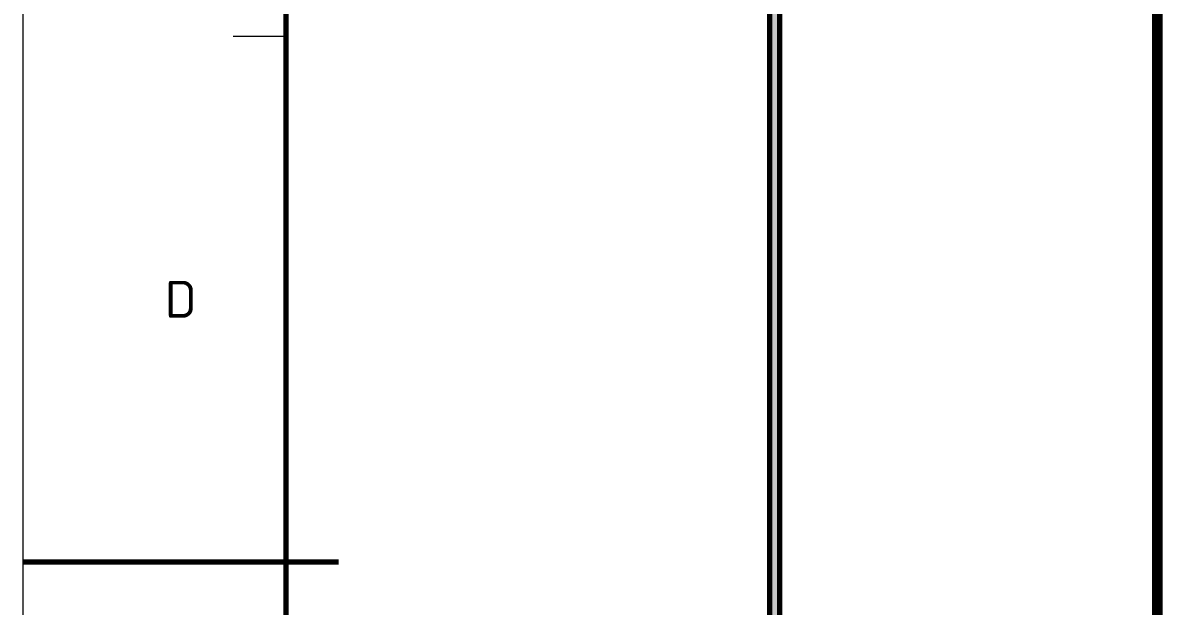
# Model space of a CAD drawing. Header units: millimetres. Extents: x 0 to 2382, y 0 to 420.
# Drawn here: x 654 to 763, y 205.8 to 261.3 of the extents above; entities that cross this region are included whole.
import ezdxf
from ezdxf.enums import TextEntityAlignment as Align

# ---------------------------------------------------------------- set-up
doc = ezdxf.new("R2010")
doc.units = ezdxf.units.MM
for name, color, linetype, lineweight in [('01-VISIBLE', 7, 'CONTINUOUS', 70), ('05-RAYADO', 8, 'CONTINUOUS', 18), ('06-TEXTO', 7, 'CONTINUOUS', 25), ('07-RECUADRO', 7, 'CONTINUOUS', 70), ('08-FINA', 5, 'CONTINUOUS', 18)]:
    doc.layers.add(name, color=color, linetype=linetype, lineweight=lineweight)
doc.styles.add('ISO3098', font='isocpeur.ttf')

msp = doc.modelspace()

# ---------------------------------------------------------------- hatches: boundary and pattern name
at = {"layer": '05-RAYADO'}
h = msp.add_hatch(color=7, dxfattribs=at)
h.dxf.hatch_style = 1
h.paths.add_polyline_path([(762.1, 115.922), (761.6, 115.922), (761.6, 300.788), (762.1, 300.788)])
h = msp.add_hatch(color=7, dxfattribs=at)
h.dxf.hatch_style = 1
h.paths.add_polyline_path([(725.95, 135.552), (725, 135.552), (725, 271.552), (725.95, 271.552)])

# ---------------------------------------------------------------- linework, layer by layer
at = {"layer": '01-VISIBLE'}
for p, q in [((761.6, 115.922), (761.6, 300.788)), ((762.1, 115.922), (762.1, 300.788)), ((725, 135.552), (725, 271.552)), ((725.95, 135.552), (725.95, 271.552))]:
    msp.add_line(p, q, dxfattribs=at)
at = {"layer": '07-RECUADRO'}
msp.add_line((654, 210), (684, 210), dxfattribs=at)
msp.add_lwpolyline([(679, 10), (1238, 10), (1238, 410), (679, 410)], close=True, dxfattribs=at)
at = {"layer": '08-FINA'}
msp.add_line((679, 260), (674, 260), dxfattribs=at)
msp.add_lwpolyline([(654, 0), (1248, 0), (1248, 420), (654, 420)], close=True, dxfattribs=at)

# ---------------------------------------------------------------- texts
at = {"layer": '06-TEXTO', "style": 'ISO3098'}
msp.add_text('D', height=3.5, dxfattribs=at).set_placement((669, 235), align=Align.MIDDLE_CENTER)

doc.saveas('drawing.dxf')
